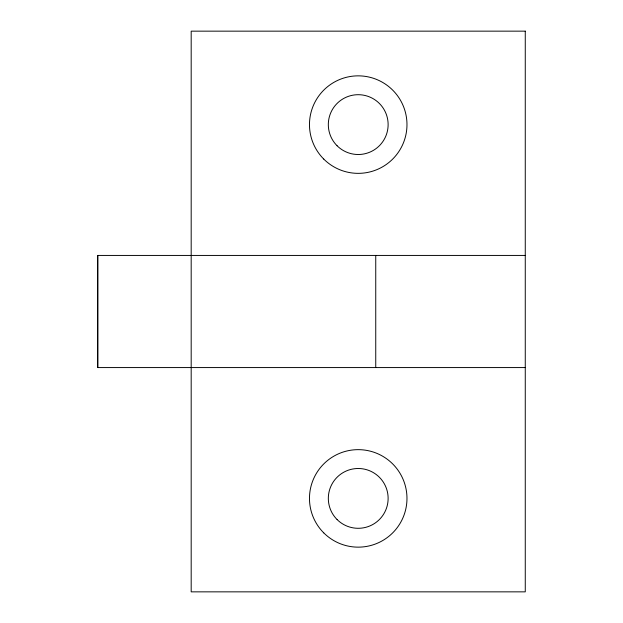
<?xml version="1.0" encoding="UTF-8"?>
<svg xmlns="http://www.w3.org/2000/svg" width="623" height="623" viewBox="0 0 623 623"><rect width="100%" height="100%" fill="white"/><g stroke="black" fill="none" stroke-linecap="round" stroke-linejoin="round"><path stroke-width="0.93" d="M525.267 367.57L97.733 367.57L97.733 255.438L525.267 255.43M375.747 255.43L375.747 367.57M97.733 255.438L97.733 367.57M525.267 31.15L191.183 31.158L191.183 591.85L525.267 591.85L525.267 31.15M337.082 145.751A29.904 29.904 0 0 0 387.109 132.341A29.904 29.904 0 0 0 350.484 95.716A29.904 29.904 0 0 0 337.082 145.751M337.082 519.543A29.904 29.904 0 0 0 387.109 506.141A29.904 29.904 0 0 0 350.484 469.516A29.904 29.904 0 0 0 337.082 519.543M323.75 159.075A48.758 48.758 0 0 0 405.316 137.224A48.758 48.758 0 0 0 345.609 77.509A48.758 48.758 0 0 0 323.75 159.075M323.75 532.875A48.758 48.758 0 0 0 405.316 511.016A48.758 48.758 0 0 0 345.609 451.309A48.758 48.758 0 0 0 323.75 532.875"/></g></svg>
